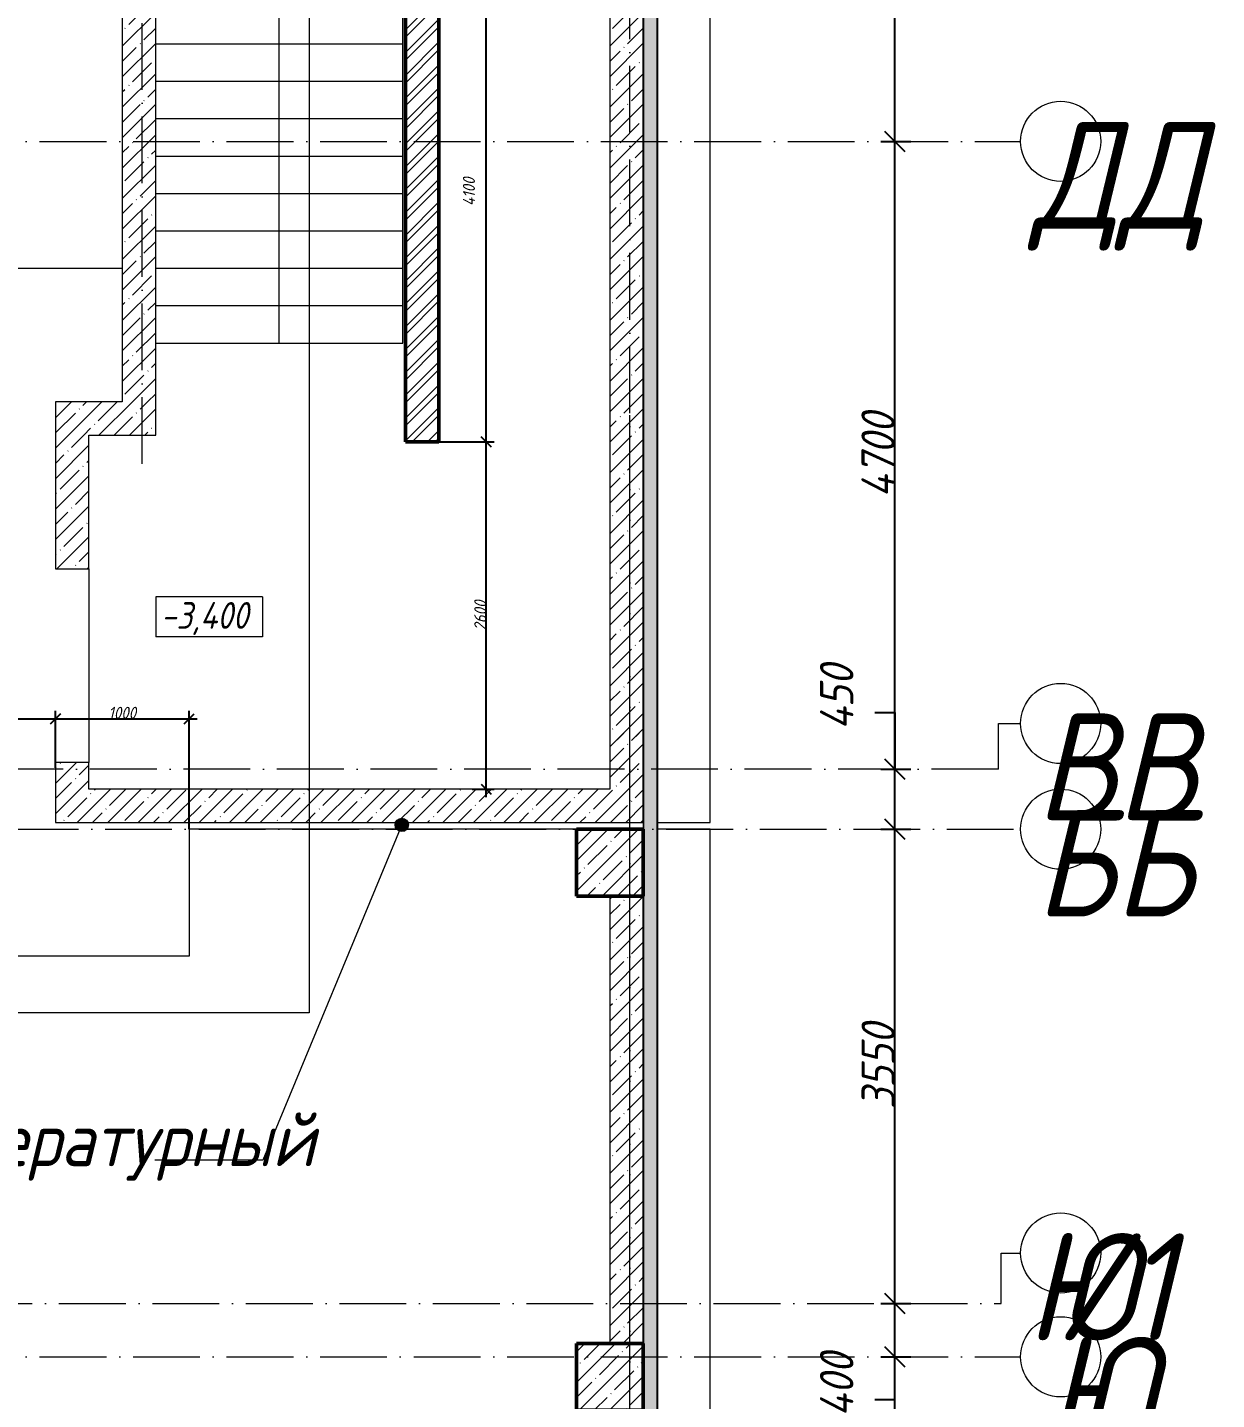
# Model space of a CAD drawing. Header units: millimetres. Extents: x -606178 to 312196, y -19338 to 632709.
# Drawn here: x -503427 to -494525, y 494305 to 504578 of the extents above; entities that cross this region are included whole.
import ezdxf

# ---------------------------------------------------------------- set-up
doc = ezdxf.new("R2010")
doc.units = ezdxf.units.MM
doc.linetypes.add('50_200_ШТРИХ_1Т_ш5_п1_п1_', pattern=[700, 500, -100, 0, -100])
for name, color, linetype, lineweight in [('A-____-____-DIMS', 7, 'Continuous', 9), ('A-FLOR-____-OTLN', 7, 'Continuous', 9), ('A-WALL-____-MCUT', 7, 'Continuous', 13), ('A-WALL-____-MCUT-1', 7, 'Continuous', 9), ('A-WALL-____-MCUT-2', 7, 'Continuous', 50), ('A-WALL-____-MCUT-3', 7, 'Continuous', 9), ('A-WALL-____-PATT-1', 7, 'Continuous', 9), ('A-WALL-FNSH-MCUT-1', 7, 'Continuous', 9), ('G-____-____-DIMS', 7, 'Continuous', 9), ('G-____-____-TEXT', 7, 'Continuous', 9), ('S-COLS-____-MCUT', 7, 'Continuous', 50), ('S-COLS-____-OTLN', 7, 'Continuous', 9), ('S-GRID-____-IDEN', 7, 'Continuous', 9), ('S-GRID-____-OTLN', 7, 'Continuous', 9), ('S-GRID-____-OTLN-1', 7, '50_200_ШТРИХ_1Т_ш5_п1_п1_', 9), ('S-STRS-____-OTLN-1', 7, 'Continuous', 9)]:
    doc.layers.add(name, color=color, linetype=linetype, lineweight=lineweight)
doc.layers.add('A-WALL-____-PATT-2', color=7, linetype='Continuous', lineweight=9, true_color=0x787878)
doc.layers.add('G-____-____-SYMB-1', color=9, linetype='Continuous', lineweight=9, true_color=0x808080)
doc.styles.add('ISOCPEUR_I', font='isocpeui.ttf', dxfattribs={"width": 0.9, "height": 2.5})
doc.styles.add('ISOCPEUR_I_2', font='isocpeui.ttf', dxfattribs={"width": 0.85, "height": 2.3})
doc.styles.add('ISOCPEUR_I_7', font='isocpeui.ttf', dxfattribs={"width": 0.9, "height": 90})
doc.styles.add('ISOCPEUR_I_9', font='isocpeui.ttf', dxfattribs={"width": 0.9, "height": 250})
doc.dimstyles.new('ISO-1_8_0_9К_СРЕДНИЙ_Кладочные', dxfattribs={"dimscale": 304.8, "dimtxt": 89.638306, "dimasz": 0.246063, "dimexe": 0.19685, "dimexo": 0, "dimgap": 0, "dimtad": 1, "dimdec": 3, "dimrnd": 0.001, "dimdsep": 46, "dimtxsty": 'ISOCPEUR_I_7', "dimblk1": 'OBLIQUE', "dimblk2": 'OBLIQUE', "dimsah": 1, "dimcen": 0.09, "dimdle": 0.19685, "dimazin": 0, "dimtfac": 1, "dimtdec": 4, "dimtix": 1, "dimtmove": 2, "dimatfit": 3, "dimfxl": 1, "dimtvp": 1, "dimtolj": 1, "dimtzin": 0, "dimarcsym": 2})
doc.dimstyles.new('ISO-1_8_0_9К_СРЕДНИЙ_Кладочные_2', dxfattribs={"dimscale": 304.8, "dimtxt": 89.638306, "dimasz": 0.246063, "dimexe": 0.19685, "dimexo": 0, "dimgap": 0, "dimtad": 1, "dimdec": 3, "dimrnd": 0.001, "dimdsep": 46, "dimtxsty": 'ISOCPEUR_I_7', "dimblk1": 'OBLIQUE', "dimblk2": 'OBLIQUE', "dimsah": 1, "dimcen": 0.09, "dimdle": 0.19685, "dimazin": 0, "dimtfac": 1, "dimtdec": 4, "dimtix": 1, "dimtmove": 1, "dimatfit": 3, "dimfxl": 1, "dimtvp": 1, "dimtolj": 1, "dimtzin": 0, "dimarcsym": 2})
doc.dimstyles.new('ISO-2_5_0_9К_БОЛЬШОЙ_ОСИ', dxfattribs={"dimscale": 304.8, "dimtxt": 248.995294, "dimasz": 0.492126, "dimexe": 0.393701, "dimexo": 0, "dimgap": 0, "dimtad": 1, "dimdec": 0, "dimzin": 0, "dimdsep": 46, "dimtxsty": 'ISOCPEUR_I_9', "dimblk1": 'OBLIQUE', "dimblk2": 'OBLIQUE', "dimsah": 1, "dimcen": 0.09, "dimdle": 0.393701, "dimazin": 0, "dimtfac": 1, "dimtdec": 4, "dimtix": 1, "dimtmove": 0, "dimatfit": 3, "dimfxl": 1, "dimtvp": 1, "dimtolj": 1, "dimtzin": 0, "dimarcsym": 2})
doc.dimstyles.new('ISO-2_5_0_9К_БОЛЬШОЙ_ОСИ_1', dxfattribs={"dimscale": 304.8, "dimtxt": 248.995294, "dimasz": 0.492126, "dimexe": 0.393701, "dimexo": 0, "dimgap": 0, "dimtad": 1, "dimdec": 0, "dimzin": 0, "dimdsep": 46, "dimtxsty": 'ISOCPEUR_I_9', "dimblk1": 'OBLIQUE', "dimblk2": 'OBLIQUE', "dimsah": 1, "dimcen": 0.09, "dimdle": 0.393701, "dimazin": 0, "dimtfac": 1, "dimtdec": 4, "dimtix": 1, "dimtmove": 1, "dimatfit": 3, "dimfxl": 1, "dimtvp": 1, "dimtolj": 1, "dimtzin": 0, "dimarcsym": 2})
pattern_1 = [(45, (-600067.05, 451794.26), (-114.04925, 114.04925), []), (45, (-599953, 451794.26), (-114.04925, 114.04925), [201.612, -40.322, 3.353, -36.97])]
pattern_2 = [(45, (-600067.05, 451794.26), (-114.04925, 114.04925), []), (45, (-599953, 451794.26), (-114.04925, 114.04925), [201.612, -40.322, 3.353, -36.97])]
pattern_3 = [(45, (-101000, -46531.04), (-114.04925, 114.04925), []), (45, (-100885.95, -46531.04), (-114.04925, 114.04925), [201.613, -40.323, 3.353, -36.97])]
pattern_4 = [(45, (-101000, -42681.04), (-114.04925, 114.04925), []), (45, (-100885.95, -42681.04), (-114.04925, 114.04925), [201.613, -40.323, 3.353, -36.97])]

# ---------------------------------------------------------------- blocks, each defined once
blk = doc.blocks.new('BSC_Колонна _Прямоугольная - 500х500-V125-АР1_Кладочный план подвала в осях 1-64_Ю-ЯЯ')
at = {"layer": 'S-COLS-____-OTLN'}
h = blk.add_hatch(dxfattribs=at)
h.set_pattern_fill('FP_141', color=256, style=0, pattern_type=2)
h.set_pattern_definition(pattern_3)
h.paths.add_polyline_path([(-250, -250), (250, -250), (250, 250), (-250, 250)], flags=0)
at = {"layer": 'S-COLS-____-MCUT'}
for p, q in [((250, 250), (-250, 250)), ((-250, 250), (-250, -250)), ((250, -250), (250, 250)), ((-250, -250), (250, -250))]:
    blk.add_line(p, q, dxfattribs=at)
blk = doc.blocks.new('BSC_Колонна _Прямоугольная - 500х500-V127-АР1_Кладочный план подвала в осях 1-64_Ю-ЯЯ')
at = {"layer": 'S-COLS-____-OTLN'}
h = blk.add_hatch(dxfattribs=at)
h.set_pattern_fill('FP_143', color=256, style=0, pattern_type=2)
h.set_pattern_definition(pattern_4)
h.paths.add_polyline_path([(-250, -250), (250, -250), (250, 250), (-250, 250)], flags=0)
at = {"layer": 'S-COLS-____-MCUT'}
for p, q in [((250, 250), (-250, 250)), ((-250, 250), (-250, -250)), ((250, -250), (250, 250)), ((-250, -250), (250, -250))]:
    blk.add_line(p, q, dxfattribs=at)
blk = doc.blocks.new('Ось сетки - Круг_Ø6_00__ISO-2_5_0_9K_-25732049-АР1_Кладочный план подвала в осях 1-64_Ю-ЯЯ')
at = {"layer": 'S-GRID-____-IDEN'}
blk.add_circle((0, 0), 3, dxfattribs=at)
blk = doc.blocks.new('_Oblique')
at = {"color": 0, "linetype": 'ByBlock', "lineweight": -2}
blk.add_line((-0.5, -0.5), (0.5, 0.5), dxfattribs=at)
blk = doc.blocks.new('*D3781')
at = {"layer": 'A-____-____-DIMS', "color": 0, "lineweight": -2, "transparency": 16777216}
for p, q in [((-496933, 494505), (-496933, 495145)), ((-497039, 495025), (-496813, 495025)), ((-497039, 494625), (-496813, 494625)), ((-496933, 494306), (-496933, 494625)), ((-497083, 494306), (-496933, 494306))]:
    blk.add_line(p, q, dxfattribs=at)
at = {"layer": 'Defpoints', "color": 0, "transparency": 16777216}
for p in [(-497039, 495025), (-496933, 495025), (-497039, 494625)]:
    blk.add_point(p, dxfattribs=at)
at = {"layer": 'A-____-____-DIMS', "color": 0, "lineweight": -2, "transparency": 16777216, "xscale": 150, "yscale": 150, "zscale": 150}
for p, rotation in [((-496933, 495025), 90), ((-496933, 494625), 270)]:
    blk.add_blockref('_Oblique', p, dxfattribs=dict(at, rotation=rotation))
at = {"layer": 'A-____-____-DIMS', "color": 0, "transparency": 16777216, "insert": (-497494, 494176), "char_height": 250, "width": 591.84, "attachment_point": 1, "rotation": 90, "line_spacing_factor": 1.149209, "style": 'ISOCPEUR_I_9'}
blk.add_mtext('\\A1;400', dxfattribs=at)
blk = doc.blocks.new('*D3782')
at = {"layer": 'A-____-____-DIMS', "color": 0, "lineweight": -2, "transparency": 16777216}
for p, q in [((-496933, 494905), (-496933, 498695)), ((-497039, 498575), (-496813, 498575)), ((-497039, 495025), (-496813, 495025))]:
    blk.add_line(p, q, dxfattribs=at)
at = {"layer": 'Defpoints', "color": 0, "transparency": 16777216}
for p in [(-497039, 498575), (-496933, 498575), (-497039, 495025)]:
    blk.add_point(p, dxfattribs=at)
at = {"layer": 'A-____-____-DIMS', "color": 0, "lineweight": -2, "transparency": 16777216, "xscale": 150, "yscale": 150, "zscale": 150}
for p, rotation in [((-496933, 498575), 90), ((-496933, 495025), 270)]:
    blk.add_blockref('_Oblique', p, dxfattribs=dict(at, rotation=rotation))
at = {"layer": 'A-____-____-DIMS', "color": 0, "transparency": 16777216, "insert": (-497058, 496800), "char_height": 250, "width": 758.48, "attachment_point": 5, "rotation": 90, "style": 'ISOCPEUR_I_9'}
blk.add_mtext('\\A1;3550', dxfattribs=at)
blk = doc.blocks.new('*D3840')
at = {"layer": 'A-____-____-DIMS', "color": 0, "lineweight": -2, "transparency": 16777216}
for p, q in [((-497083, 499448), (-496933, 499448)), ((-496933, 499448), (-496933, 499025)), ((-496933, 498455), (-496933, 499145)), ((-497039, 499025), (-496813, 499025)), ((-497039, 498575), (-496813, 498575))]:
    blk.add_line(p, q, dxfattribs=at)
at = {"layer": 'Defpoints', "color": 0, "transparency": 16777216}
for p in [(-497039, 499025), (-496933, 499025), (-497039, 498575)]:
    blk.add_point(p, dxfattribs=at)
at = {"layer": 'A-____-____-DIMS', "color": 0, "lineweight": -2, "transparency": 16777216, "xscale": 150, "yscale": 150, "zscale": 150}
for p, rotation in [((-496933, 499025), 90), ((-496933, 498575), 270)]:
    blk.add_blockref('_Oblique', p, dxfattribs=dict(at, rotation=rotation))
at = {"layer": 'A-____-____-DIMS', "color": 0, "transparency": 16777216, "insert": (-497494, 499319), "char_height": 250, "width": 591.84, "attachment_point": 1, "rotation": 90, "line_spacing_factor": 1.149209, "style": 'ISOCPEUR_I_9'}
blk.add_mtext('\\A1;450', dxfattribs=at)
blk = doc.blocks.new('*D3841')
at = {"layer": 'A-____-____-DIMS', "color": 0, "lineweight": -2, "transparency": 16777216}
for p, q in [((-496933, 498905), (-496933, 503845)), ((-497039, 503725), (-496813, 503725)), ((-497039, 499025), (-496813, 499025))]:
    blk.add_line(p, q, dxfattribs=at)
at = {"layer": 'Defpoints', "color": 0, "transparency": 16777216}
for p in [(-497039, 503725), (-496933, 503725), (-497039, 499025)]:
    blk.add_point(p, dxfattribs=at)
at = {"layer": 'A-____-____-DIMS', "color": 0, "lineweight": -2, "transparency": 16777216, "xscale": 150, "yscale": 150, "zscale": 150}
for p, rotation in [((-496933, 503725), 90), ((-496933, 499025), 270)]:
    blk.add_blockref('_Oblique', p, dxfattribs=dict(at, rotation=rotation))
at = {"layer": 'A-____-____-DIMS', "color": 0, "transparency": 16777216, "insert": (-497059, 501375), "char_height": 250, "width": 781.46, "attachment_point": 5, "rotation": 90, "style": 'ISOCPEUR_I_9'}
blk.add_mtext('\\A1;4700', dxfattribs=at)
blk = doc.blocks.new('*D3842')
at = {"layer": 'A-____-____-DIMS', "color": 0, "lineweight": -2, "transparency": 16777216}
for p, q in [((-496933, 503605), (-496933, 507195)), ((-497039, 507075), (-496813, 507075)), ((-497039, 503725), (-496813, 503725))]:
    blk.add_line(p, q, dxfattribs=at)
at = {"layer": 'Defpoints', "color": 0, "transparency": 16777216}
for p in [(-497039, 507075), (-496933, 507075), (-497039, 503725)]:
    blk.add_point(p, dxfattribs=at)
at = {"layer": 'A-____-____-DIMS', "color": 0, "lineweight": -2, "transparency": 16777216, "xscale": 150, "yscale": 150, "zscale": 150}
for p, rotation in [((-496933, 507075), 90), ((-496933, 503725), 270)]:
    blk.add_blockref('_Oblique', p, dxfattribs=dict(at, rotation=rotation))
at = {"layer": 'A-____-____-DIMS', "color": 0, "transparency": 16777216, "insert": (-497058, 505400), "char_height": 250, "width": 758.48, "attachment_point": 5, "rotation": 90, "style": 'ISOCPEUR_I_9'}
blk.add_mtext('\\A1;3350', dxfattribs=at)
blk = doc.blocks.new('Высотные отметки - 9_5х3_5_h_-17668430-АР1_Кладочный план подвала в осях 1-64_Ю-ЯЯ')
at = {"layer": 'G-____-____-DIMS'}
for p, q in [((-4, 3), (-4, 0)), ((4, 3), (-4, 3)), ((4, 3), (4, 0)), ((4, 0), (-4, 0))]:
    blk.add_line(p, q, dxfattribs=at)
blk = doc.blocks.new('*D3788')
at = {"layer": 'A-____-____-DIMS', "color": 0, "lineweight": -2, "transparency": 16777216}
for p, q in [((-506377, 499402), (-503157, 499402)), ((-506317, 498075), (-506317, 499462)), ((-503217, 499034), (-503217, 499462))]:
    blk.add_line(p, q, dxfattribs=at)
at = {"layer": 'Defpoints', "color": 0, "transparency": 16777216}
for p in [(-503217, 499402), (-503217, 499034), (-506317, 498075)]:
    blk.add_point(p, dxfattribs=at)
at = {"layer": 'A-____-____-DIMS', "color": 0, "lineweight": -2, "transparency": 16777216, "xscale": 75, "yscale": 75, "zscale": 75, "rotation": 180}
blk.add_blockref('_Oblique', (-506317, 499402), dxfattribs=at)
at = {"layer": 'A-____-____-DIMS', "color": 0, "lineweight": -2, "transparency": 16777216, "xscale": 75, "yscale": 75, "zscale": 75}
blk.add_blockref('_Oblique', (-503217, 499402), dxfattribs=at)
at = {"layer": 'A-____-____-DIMS', "color": 0, "transparency": 16777216, "insert": (-504767, 499447), "char_height": 90, "width": 504.73, "attachment_point": 5, "style": 'ISOCPEUR_I_7'}
blk.add_mtext('\\A1;3100', dxfattribs=at)
blk = doc.blocks.new('*D3789')
at = {"layer": 'A-____-____-DIMS', "color": 0, "lineweight": -2, "transparency": 16777216}
for p, q in [((-503277, 499402), (-502157, 499402)), ((-503217, 499034), (-503217, 499462)), ((-502217, 498575), (-502217, 499462))]:
    blk.add_line(p, q, dxfattribs=at)
at = {"layer": 'Defpoints', "color": 0, "transparency": 16777216}
for p in [(-502217, 499402), (-503217, 499034), (-502217, 498575)]:
    blk.add_point(p, dxfattribs=at)
at = {"layer": 'A-____-____-DIMS', "color": 0, "lineweight": -2, "transparency": 16777216, "xscale": 75, "yscale": 75, "zscale": 75, "rotation": 180}
blk.add_blockref('_Oblique', (-503217, 499402), dxfattribs=at)
at = {"layer": 'A-____-____-DIMS', "color": 0, "lineweight": -2, "transparency": 16777216, "xscale": 75, "yscale": 75, "zscale": 75}
blk.add_blockref('_Oblique', (-502217, 499402), dxfattribs=at)
at = {"layer": 'A-____-____-DIMS', "color": 0, "transparency": 16777216, "insert": (-502717, 499447), "char_height": 90, "width": 504.73, "attachment_point": 5, "style": 'ISOCPEUR_I_7'}
blk.add_mtext('\\A1;1000', dxfattribs=at)
blk = doc.blocks.new('*D3914')
at = {"layer": 'A-____-____-DIMS', "color": 0, "lineweight": -2, "transparency": 16777216}
for p, q in [((-499992, 498815), (-499992, 501535)), ((-500347, 501475), (-499932, 501475)), ((-500098, 498875), (-499932, 498875))]:
    blk.add_line(p, q, dxfattribs=at)
at = {"layer": 'Defpoints', "color": 0, "transparency": 16777216}
for p in [(-500347, 501475), (-499992, 501475), (-500098, 498875)]:
    blk.add_point(p, dxfattribs=at)
at = {"layer": 'A-____-____-DIMS', "color": 0, "lineweight": -2, "transparency": 16777216, "xscale": 75, "yscale": 75, "zscale": 75}
for p, rotation in [((-499992, 501475), 90), ((-499992, 498875), 270)]:
    blk.add_blockref('_Oblique', p, dxfattribs=dict(at, rotation=rotation))
at = {"layer": 'A-____-____-DIMS', "color": 0, "transparency": 16777216, "insert": (-500037, 500175), "char_height": 90, "width": 546.1, "attachment_point": 5, "rotation": 90, "style": 'ISOCPEUR_I_7'}
blk.add_mtext('\\A1;2600', dxfattribs=at)
blk = doc.blocks.new('*D3915')
at = {"layer": 'A-____-____-DIMS', "color": 0, "lineweight": -2, "transparency": 16777216}
for p, q in [((-499992, 501415), (-499992, 505635)), ((-500347, 505575), (-499932, 505575)), ((-500347, 501475), (-499932, 501475))]:
    blk.add_line(p, q, dxfattribs=at)
at = {"layer": 'Defpoints', "color": 0, "transparency": 16777216}
for p in [(-500347, 505575), (-499992, 505575), (-500347, 501475)]:
    blk.add_point(p, dxfattribs=at)
at = {"layer": 'A-____-____-DIMS', "color": 0, "lineweight": -2, "transparency": 16777216, "xscale": 75, "yscale": 75, "zscale": 75}
for p, rotation in [((-499992, 505575), 90), ((-499992, 501475), 270)]:
    blk.add_blockref('_Oblique', p, dxfattribs=dict(at, rotation=rotation))
at = {"layer": 'A-____-____-DIMS', "color": 0, "transparency": 16777216, "insert": (-500167, 503242), "char_height": 90, "width": 521.28, "attachment_point": 1, "rotation": 90, "line_spacing_factor": 1.149209, "style": 'ISOCPEUR_I_7'}
blk.add_mtext('\\A1;4100', dxfattribs=at)
blk = doc.blocks.new('BSC_Колонна _Прямоугольная - 500х500-V128-АР1_Кладочный план подвала в осях 1-64_А-ГГ')
at = {"layer": 'S-COLS-____-OTLN'}
h = blk.add_hatch(dxfattribs=at)
h.set_pattern_fill('FP_144', color=256, style=0, pattern_type=2)
h.set_pattern_definition(pattern_3)
h.paths.add_polyline_path([(-250, -250), (250, -250), (250, 250), (-250, 250)], flags=0)
at = {"layer": 'S-COLS-____-MCUT'}
for p, q in [((250, 250), (-250, 250)), ((-250, 250), (-250, -250)), ((250, -250), (250, 250)), ((-250, -250), (250, -250))]:
    blk.add_line(p, q, dxfattribs=at)
blk = doc.blocks.new('BSC_Колонна _Прямоугольная - 500х500-V130-АР1_Кладочный план подвала в осях 1-64_А-ГГ')
at = {"layer": 'S-COLS-____-OTLN'}
h = blk.add_hatch(dxfattribs=at)
h.set_pattern_fill('FP_146', color=256, style=0, pattern_type=2)
h.set_pattern_definition(pattern_4)
h.paths.add_polyline_path([(-250, -250), (250, -250), (250, 250), (-250, 250)], flags=0)
at = {"layer": 'S-COLS-____-MCUT'}
for p, q in [((250, 250), (-250, 250)), ((-250, 250), (-250, -250)), ((250, -250), (250, 250)), ((-250, -250), (250, -250))]:
    blk.add_line(p, q, dxfattribs=at)
blk = doc.blocks.new('Ось сетки - Круг_Ø6_00__ISO-2_5_0_9K_-25732049-АР1_Кладочный план подвала в осях 1-64_А-ГГ')
at = {"layer": 'S-GRID-____-IDEN'}
blk.add_circle((0, 0), 3, dxfattribs=at)
blk = doc.blocks.new('*D4026')
at = {"layer": 'A-____-____-DIMS', "color": 0, "lineweight": -2, "transparency": 16777216}
for p, q in [((-496933, 489005), (-496933, 494745)), ((-497039, 494625), (-496813, 494625)), ((-497039, 489125), (-496813, 489125))]:
    blk.add_line(p, q, dxfattribs=at)
at = {"layer": 'Defpoints', "color": 0, "transparency": 16777216}
for p in [(-497039, 494625), (-496933, 494625), (-497039, 489125)]:
    blk.add_point(p, dxfattribs=at)
at = {"layer": 'A-____-____-DIMS', "color": 0, "lineweight": -2, "transparency": 16777216, "xscale": 150, "yscale": 150, "zscale": 150}
for p, rotation in [((-496933, 494625), 90), ((-496933, 489125), 270)]:
    blk.add_blockref('_Oblique', p, dxfattribs=dict(at, rotation=rotation))
at = {"layer": 'A-____-____-DIMS', "color": 0, "transparency": 16777216, "insert": (-497058, 491875), "char_height": 250, "width": 758.48, "attachment_point": 5, "rotation": 90, "style": 'ISOCPEUR_I_9'}
blk.add_mtext('\\A1;5500', dxfattribs=at)
blk = doc.blocks.new('*D4027')
at = {"layer": 'A-____-____-DIMS', "color": 0, "lineweight": -2, "transparency": 16777216}
for p, q in [((-496933, 494505), (-496933, 495145)), ((-497039, 495025), (-496813, 495025)), ((-497039, 494625), (-496813, 494625)), ((-496933, 494306), (-496933, 494625)), ((-497083, 494306), (-496933, 494306))]:
    blk.add_line(p, q, dxfattribs=at)
at = {"layer": 'Defpoints', "color": 0, "transparency": 16777216}
for p in [(-497039, 495025), (-496933, 495025), (-497039, 494625)]:
    blk.add_point(p, dxfattribs=at)
at = {"layer": 'A-____-____-DIMS', "color": 0, "lineweight": -2, "transparency": 16777216, "xscale": 150, "yscale": 150, "zscale": 150}
for p, rotation in [((-496933, 495025), 90), ((-496933, 494625), 270)]:
    blk.add_blockref('_Oblique', p, dxfattribs=dict(at, rotation=rotation))
at = {"layer": 'A-____-____-DIMS', "color": 0, "transparency": 16777216, "insert": (-497494, 494176), "char_height": 250, "width": 591.84, "attachment_point": 1, "rotation": 90, "line_spacing_factor": 1.149209, "style": 'ISOCPEUR_I_9'}
blk.add_mtext('\\A1;400', dxfattribs=at)

msp = doc.modelspace()

# ---------------------------------------------------------------- hatches: boundary and pattern name
at = {"layer": 'A-WALL-____-PATT-1'}
h = msp.add_hatch(dxfattribs=at)
h.set_pattern_fill('FP_54', color=256, style=0, pattern_type=2)
h.set_pattern_definition([(0, (-600067.05, 451794.26), (120.967, 69.841), [80.645, -161.29]), (120, (-600067.05, 451794.26), (-120.96808, 69.84086), [80.645, -161.29]), (60, (-600067.05, 451794.26), (-8e-05, 139.68186), [0, -161.29, 80.645, 0])])
h.paths.add_polyline_path([(-498764.5892, 493275.3011), (-498715.047, 493275.3011), (-498715.047, 537577.3011), (-498815.047, 537577.3011), (-498815.047, 493275.3011)], flags=0)
h = msp.add_hatch(dxfattribs=at)
h.set_pattern_fill('FP_1', color=256, style=0, pattern_type=2)
h.set_pattern_definition(pattern_1)
h.paths.add_polyline_path([(-502717.047, 501775.3011), (-502467.047, 501775.3011), (-502467.047, 506975.3011), (-502717.047, 506975.3011), (-502717.047, 502560.5399)], flags=0)
h = msp.add_hatch(dxfattribs=at)
h.set_pattern_fill('FP_1', color=256, style=0, pattern_type=2)
h.set_pattern_definition(pattern_1)
h.paths.add_polyline_path([(-499067.047, 498875.3011), (-498817.047, 498875.3011), (-498817.047, 506975.3011), (-499067.047, 506975.3011), (-499067.047, 499331.565)], flags=0)
h = msp.add_hatch(dxfattribs=at)
h.set_pattern_fill('FP_1', color=256, style=0, pattern_type=2)
h.set_pattern_definition(pattern_1)
h.paths.add_polyline_path([(-502967.047, 501525.3011), (-502467.047, 501525.3011), (-502467.047, 501775.3011), (-503217.047, 501775.3011), (-503217.047, 501525.3011)], flags=0)
h = msp.add_hatch(dxfattribs=at)
h.set_pattern_fill('FP_1', color=256, style=0, pattern_type=2)
h.set_pattern_definition(pattern_1)
h.paths.add_polyline_path([(-503217.047, 498875.3011), (-502967.047, 498875.3011), (-502967.047, 499075.3011), (-503217.047, 499075.3011)], flags=0)
h.paths.add_polyline_path([(-503217.047, 500525.3011), (-502967.047, 500525.3011), (-502967.047, 501525.3011), (-503217.047, 501525.3011)], flags=0)
h = msp.add_hatch(dxfattribs=at)
h.set_pattern_fill('FP_1', color=256, style=0, pattern_type=2)
h.set_pattern_definition(pattern_2)
h.paths.add_polyline_path([(-498817.047, 498875.3011), (-498817.047, 499295.4397), (-499067.047, 499295.4397), (-499067.047, 498875.3011)], flags=0)
h = msp.add_hatch(dxfattribs=at)
h.set_pattern_fill('FP_91', color=256, style=0, pattern_type=2)
h.set_pattern_definition([(0, (-600067.05, 451794.26), (120.968, 69.841), [80.645, -161.29]), (120, (-600067.05, 451794.26), (-120.96808, 69.84086), [80.645, -161.29]), (60, (-600067.05, 451794.26), (-8e-05, 139.68186), [0, -161.29, 80.645, 0])])
h.paths.add_polyline_path([(-498715.047, 449873.3011), (-498715.047, 499295.4397), (-498815.047, 499295.4397), (-498815.047, 449873.3011)], flags=0)
h = msp.add_hatch(dxfattribs=at)
h.set_pattern_fill('FP_1', color=256, style=0, pattern_type=2)
h.set_pattern_definition(pattern_2)
h.paths.add_polyline_path([(-502967.047, 498875.3011), (-502967.047, 499075.3011), (-503217.047, 499075.3011), (-503217.047, 498875.3011)], flags=0)
h = msp.add_hatch(dxfattribs=at)
h.set_pattern_fill('FP_1', color=256, style=0, pattern_type=2)
h.set_pattern_definition(pattern_1)
h.paths.add_polyline_path([(-498817.047, 498625.3011), (-498817.047, 498875.3011), (-503217.047, 498875.3011), (-503217.047, 498625.3011), (-501102.9905, 498625.3011)], flags=0)
h = msp.add_hatch(dxfattribs=at)
h.set_pattern_fill('FP_1', color=256, style=0, pattern_type=2)
h.set_pattern_definition(pattern_2)
h.paths.add_polyline_path([(-498817.047, 498625.3011), (-498817.047, 498875.3011), (-503217.047, 498875.3011), (-503217.047, 498625.3011), (-501102.2341, 498625.3011)], flags=0)
h = msp.add_hatch(dxfattribs=at)
h.set_pattern_fill('FP_1', color=256, style=0, pattern_type=2)
h.set_pattern_definition(pattern_1)
h.paths.add_polyline_path([(-499067.047, 494725.3011), (-498817.047, 494725.3011), (-498817.047, 498075.3011), (-499067.047, 498075.3011)], flags=0)
h = msp.add_hatch(dxfattribs=at)
h.set_pattern_fill('FP_1', color=256, style=0, pattern_type=2)
h.set_pattern_definition(pattern_2)
h.paths.add_polyline_path([(-498817.047, 494725.3011), (-498817.047, 498075.3011), (-499067.047, 498075.3011), (-499067.047, 494725.3011)], flags=0)
at = {"layer": 'A-WALL-____-PATT-2'}
h = msp.add_hatch(dxfattribs=at)
h.set_pattern_fill('FP_53', color=256, style=0, pattern_type=2)
h.set_pattern_definition([(45, (-600067.05, 451794.26), (-85.53659, 85.53659), []), (45, (-600010.02, 451794.26), (-85.53659, 85.53659), [])])
h.paths.add_polyline_path([(-500597.047, 501475.3011), (-500347.047, 501475.3011), (-500347.047, 505575.3011), (-500597.047, 505575.3011)], flags=0)
at = {"layer": 'G-____-____-TEXT'}
h = msp.add_hatch(color=256, dxfattribs=at)
edge = h.paths.add_edge_path(flags=0)
edge.add_arc((-500624.9872, 498607.5978), 50, 0, 360)
h = msp.add_hatch(color=256, dxfattribs=at)
edge = h.paths.add_edge_path(flags=0)
edge.add_arc((-500624.9872, 498607.5978), 50, 0, 360)

# ---------------------------------------------------------------- linework, layer by layer
at = {"layer": 'A-FLOR-____-OTLN'}
for p, q in [((-498317.047, 498625.3011), (-498317.047, 535131.9328)), ((-506817.047, 502775.3011), (-502717.047, 502775.3011)), ((-502967.047, 500525.3011), (-502967.047, 499075.3011)), ((-502967.047, 500525.3011), (-502967.047, 499075.3011)), ((-502967.047, 499295.4397), (-502967.047, 499075.3011)), ((-502967.047, 499295.4397), (-502967.047, 499075.3011)), ((-498317.047, 498625.3011), (-498317.047, 499295.4397)), ((-502217.047, 498625.3011), (-502217.047, 497625.3011)), ((-502217.047, 498625.3011), (-502217.047, 497625.3011)), ((-499317.047, 498575.3011), (-502217.047, 498575.3011)), ((-499317.047, 498575.3011), (-502217.047, 498575.3011)), ((-498707.047, 498625.3011), (-498317.047, 498625.3011)), ((-498707.047, 498625.3011), (-498317.047, 498625.3011)), ((-498317.047, 498575.3011), (-498707.047, 498575.3011)), ((-498317.047, 498575.3011), (-498707.047, 498575.3011)), ((-498317.047, 493275.3011), (-498317.047, 498575.3011)), ((-498317.047, 449375.3011), (-498317.047, 498575.3011)), ((-502217.047, 497625.3011), (-506317.047, 497625.3011)), ((-502217.047, 497625.3011), (-506317.047, 497625.3011))]:
    msp.add_line(p, q, dxfattribs=at)
at = {"layer": 'A-WALL-____-MCUT'}
for p, q in [((-498715.047, 537577.3011), (-498715.047, 493275.3011)), ((-498707.047, 493275.3011), (-498707.047, 537585.3011)), ((-498715.047, 499295.4397), (-498715.047, 449773.3011)), ((-498707.047, 449765.3011), (-498707.047, 499295.4397))]:
    msp.add_line(p, q, dxfattribs=at)
at = {"layer": 'A-WALL-____-MCUT-1'}
for p, q in [((-502717.047, 507225.3011), (-502717.047, 501775.3011)), ((-502467.047, 501525.3011), (-502467.047, 506975.3011)), ((-499067.047, 506975.3011), (-499067.047, 498875.3011)), ((-498817.047, 498875.3011), (-498817.047, 506975.3011)), ((-503217.047, 501775.3011), (-503217.047, 500525.3011)), ((-502717.047, 501775.3011), (-503217.047, 501775.3011)), ((-502967.047, 500525.3011), (-502967.047, 501525.3011)), ((-502967.047, 501525.3011), (-502467.047, 501525.3011)), ((-503217.047, 500525.3011), (-502967.047, 500525.3011)), ((-499067.047, 499295.4397), (-499067.047, 498875.3011)), ((-498817.047, 498625.3011), (-498817.047, 499295.4397)), ((-503217.047, 499075.3011), (-503217.047, 498625.3011)), ((-502967.047, 499075.3011), (-503217.047, 499075.3011)), ((-503217.047, 499075.3011), (-503217.047, 498625.3011)), ((-502967.047, 499075.3011), (-503217.047, 499075.3011)), ((-502967.047, 498875.3011), (-502967.047, 499075.3011)), ((-502967.047, 498875.3011), (-502967.047, 499075.3011)), ((-499067.047, 498875.3011), (-502967.047, 498875.3011)), ((-499067.047, 498875.3011), (-502967.047, 498875.3011)), ((-498817.047, 498625.3011), (-498817.047, 498875.3011)), ((-503217.047, 498625.3011), (-498817.047, 498625.3011)), ((-503217.047, 498625.3011), (-498817.047, 498625.3011)), ((-499067.047, 498075.3011), (-499067.047, 494725.3011)), ((-499067.047, 498075.3011), (-499067.047, 494725.3011)), ((-498817.047, 494725.3011), (-498817.047, 498075.3011)), ((-498817.047, 494725.3011), (-498817.047, 498075.3011))]:
    msp.add_line(p, q, dxfattribs=at)
at = {"layer": 'A-WALL-____-MCUT-2'}
for p, q in [((-500597.047, 505575.3011), (-500597.047, 501475.3011)), ((-500347.047, 501475.3011), (-500347.047, 505575.3011)), ((-500597.047, 501475.3011), (-500347.047, 501475.3011))]:
    msp.add_line(p, q, dxfattribs=at)
at = {"layer": 'A-WALL-____-MCUT-3'}
for p, q in [((-498815.047, 537477.3011), (-498815.047, 493275.3011)), ((-498815.047, 499295.4397), (-498815.047, 449873.3011))]:
    msp.add_line(p, q, dxfattribs=at)
at = {"layer": 'A-WALL-FNSH-MCUT-1'}
for p, q in [((-498817.047, 498875.3011), (-498817.047, 498575.3011)), ((-498817.047, 498625.3011), (-498817.047, 498575.3011)), ((-498817.047, 498075.3011), (-498817.047, 494725.3011)), ((-498817.047, 498075.3011), (-498817.047, 494725.3011))]:
    msp.add_line(p, q, dxfattribs=at)
at = {"layer": 'G-____-____-SYMB-1'}
for p, q in [((-501318.8469, 538667.6328), (-501318.8469, 497200.5853)), ((-501318.8469, 501230.7325), (-501318.8469, 497200.5853)), ((-501318.8469, 497200.5853), (-518124.0492, 497200.5853)), ((-501318.8469, 497200.5853), (-518124.0492, 497200.5853))]:
    msp.add_line(p, q, dxfattribs=at)
at = {"layer": 'G-____-____-TEXT'}
for p, q in [((-500624.9872, 498607.5978), (-501663.8695, 496096.5108)), ((-500624.9872, 498607.5978), (-501663.8695, 496096.5108)), ((-501663.8695, 496096.5108), (-502472.6946, 496096.5108)), ((-501663.8695, 496096.5108), (-502472.6946, 496096.5108))]:
    msp.add_line(p, q, dxfattribs=at)
msp.add_circle((-500624.9872, 498607.5978), 50, dxfattribs=at)
msp.add_circle((-500624.9872, 498607.5978), 50, dxfattribs=at)
at = {"layer": 'S-GRID-____-OTLN'}
for p, q in [((-496158.1744, 499367.0377), (-495992.6403, 499367.0377)), ((-496158.1744, 499025.3011), (-496158.1744, 499367.0377)), ((-496158.1744, 499367.0377), (-495992.6403, 499367.0377)), ((-496158.1744, 499025.3011), (-496158.1744, 499367.0377)), ((-496137.7858, 495402.5397), (-495992.6403, 495402.5397)), ((-496137.7858, 495025.3011), (-496137.7858, 495402.5397)), ((-496137.7858, 495402.5397), (-495992.6403, 495402.5397)), ((-496137.7858, 495025.3011), (-496137.7858, 495402.5397))]:
    msp.add_line(p, q, dxfattribs=at)
at = {"layer": 'S-GRID-____-OTLN-1'}
for p, q in [((-502567.047, 501310.9415), (-502567.047, 542687.1106)), ((-498917.047, 491888.6689), (-498917.047, 542687.1106)), ((-532740.2765, 503725.3011), (-495992.6403, 503725.3011)), ((-498917.047, 447311.6528), (-498917.047, 501675.2188)), ((-496158.1744, 499025.3011), (-507045.7826, 499025.3011)), ((-496158.1744, 499025.3011), (-507045.7826, 499025.3011)), ((-507045.7826, 498575.3011), (-495992.6403, 498575.3011)), ((-507045.7826, 498575.3011), (-495992.6403, 498575.3011)), ((-525594.7325, 495025.3011), (-496137.7858, 495025.3011)), ((-525594.7325, 495025.3011), (-496137.7858, 495025.3011)), ((-532740.2765, 494625.3011), (-495992.6403, 494625.3011)), ((-532740.2765, 494625.3011), (-495992.6403, 494625.3011))]:
    msp.add_line(p, q, dxfattribs=at)
at = {"layer": 'S-STRS-____-OTLN-1'}
for p, q in [((-501542.047, 504455.3011), (-501542.047, 504715.3011)), ((-500617.047, 504455.3011), (-500617.047, 504735.3011)), ((-502467.047, 504455.3011), (-500617.047, 504455.3011)), ((-502467.047, 504455.3011), (-500617.047, 504455.3011)), ((-501542.047, 504175.3011), (-501542.047, 504455.3011)), ((-500617.047, 504175.3011), (-500617.047, 504455.3011)), ((-502467.047, 504175.3011), (-500617.047, 504175.3011)), ((-502467.047, 504175.3011), (-500617.047, 504175.3011)), ((-501542.047, 503895.3011), (-501542.047, 504175.3011)), ((-500617.047, 503895.3011), (-500617.047, 504175.3011)), ((-502467.047, 503895.3011), (-500617.047, 503895.3011)), ((-502467.047, 503895.3011), (-500617.047, 503895.3011)), ((-501542.047, 503615.3011), (-501542.047, 503895.3011)), ((-500617.047, 503615.3011), (-500617.047, 503895.3011)), ((-502467.047, 503615.3011), (-500617.047, 503615.3011)), ((-502467.047, 503615.3011), (-500617.047, 503615.3011)), ((-501542.047, 503335.3011), (-501542.047, 503615.3011)), ((-500617.047, 503335.3011), (-500617.047, 503615.3011)), ((-502467.047, 503335.3011), (-500617.047, 503335.3011)), ((-502467.047, 503335.3011), (-500617.047, 503335.3011)), ((-501542.047, 503055.3011), (-501542.047, 503335.3011)), ((-500617.047, 503055.3011), (-500617.047, 503335.3011)), ((-502467.047, 503055.3011), (-500617.047, 503055.3011)), ((-502467.047, 503055.3011), (-500617.047, 503055.3011)), ((-501542.047, 502775.3011), (-501542.047, 503055.3011)), ((-500617.047, 502775.3011), (-500617.047, 503055.3011)), ((-502467.047, 502775.3011), (-500617.047, 502775.3011)), ((-502467.047, 502775.3011), (-500617.047, 502775.3011)), ((-501542.047, 502495.3011), (-501542.047, 502775.3011)), ((-500617.047, 502495.3011), (-500617.047, 502775.3011)), ((-502467.047, 502495.3011), (-500617.047, 502495.3011)), ((-502467.047, 502495.3011), (-500617.047, 502495.3011)), ((-501542.047, 502215.3011), (-501542.047, 502495.3011)), ((-500617.047, 502215.3011), (-500617.047, 502495.3011)), ((-502467.047, 502215.3011), (-500617.047, 502215.3011)), ((-502467.047, 502215.3011), (-500617.047, 502215.3011))]:
    msp.add_line(p, q, dxfattribs=at)

# ---------------------------------------------------------------- block references
at = {"layer": 'G-____-____-DIMS', "xscale": 99.99999999999993, "yscale": 99.99999999999993, "zscale": 99.99999999999993}
msp.add_blockref('Высотные отметки - 9_5х3_5_h_-17668430-АР1_Кладочный план подвала в осях 1-64_Ю-ЯЯ', (-502066.5429, 500014.6748), dxfattribs=at)
at = {"layer": 'S-COLS-____-OTLN'}
for name, p in [('BSC_Колонна _Прямоугольная - 500х500-V125-АР1_Кладочный план подвала в осях 1-64_Ю-ЯЯ', (-499067.047, 498325.3011)), ('BSC_Колонна _Прямоугольная - 500х500-V128-АР1_Кладочный план подвала в осях 1-64_А-ГГ', (-499067.047, 498325.3011)), ('BSC_Колонна _Прямоугольная - 500х500-V127-АР1_Кладочный план подвала в осях 1-64_Ю-ЯЯ', (-499067.047, 494475.3011)), ('BSC_Колонна _Прямоугольная - 500х500-V130-АР1_Кладочный план подвала в осях 1-64_А-ГГ', (-499067.047, 494475.3011))]:
    msp.add_blockref(name, p, dxfattribs=at)
at = {"layer": 'S-GRID-____-IDEN', "xscale": 99.99999999999993, "yscale": 99.99999999999993, "zscale": 99.99999999999993}
for name, p, rotation in [('Ось сетки - Круг_Ø6_00__ISO-2_5_0_9K_-25732049-АР1_Кладочный план подвала в осях 1-64_Ю-ЯЯ', (-495692.6403, 503725.3011), 269.9999999999995), ('Ось сетки - Круг_Ø6_00__ISO-2_5_0_9K_-25732049-АР1_Кладочный план подвала в осях 1-64_Ю-ЯЯ', (-495692.6403, 499367.0377), 89.99999999999982), ('Ось сетки - Круг_Ø6_00__ISO-2_5_0_9K_-25732049-АР1_Кладочный план подвала в осях 1-64_А-ГГ', (-495692.6403, 499367.0377), 89.99999999999982), ('Ось сетки - Круг_Ø6_00__ISO-2_5_0_9K_-25732049-АР1_Кладочный план подвала в осях 1-64_Ю-ЯЯ', (-495692.6403, 498575.3011), 269.9999999999995), ('Ось сетки - Круг_Ø6_00__ISO-2_5_0_9K_-25732049-АР1_Кладочный план подвала в осях 1-64_А-ГГ', (-495692.6403, 498575.3011), 269.9999999999995), ('Ось сетки - Круг_Ø6_00__ISO-2_5_0_9K_-25732049-АР1_Кладочный план подвала в осях 1-64_Ю-ЯЯ', (-495692.6403, 495402.5397), 269.9999999999994), ('Ось сетки - Круг_Ø6_00__ISO-2_5_0_9K_-25732049-АР1_Кладочный план подвала в осях 1-64_А-ГГ', (-495692.6403, 495402.5397), 269.9999999999994), ('Ось сетки - Круг_Ø6_00__ISO-2_5_0_9K_-25732049-АР1_Кладочный план подвала в осях 1-64_Ю-ЯЯ', (-495692.6403, 494625.3011), 269.9999999999995), ('Ось сетки - Круг_Ø6_00__ISO-2_5_0_9K_-25732049-АР1_Кладочный план подвала в осях 1-64_А-ГГ', (-495692.6403, 494625.3011), 269.9999999999995)]:
    msp.add_blockref(name, p, dxfattribs=dict(at, rotation=rotation))

# ---------------------------------------------------------------- texts
at = {"layer": 'G-____-____-DIMS', "insert": (-502427.0761, 500275.9659), "char_height": 200, "width": 865.279833, "attachment_point": 1, "line_spacing_factor": 1.149209, "style": 'ISOCPEUR_I_2'}
msp.add_mtext('-3,400', dxfattribs=at)
at = {"layer": 'G-____-____-TEXT', "insert": (-504754.0431, 496452.3649), "char_height": 400, "width": 2763.416813, "attachment_point": 1, "style": 'ISOCPEUR_I'}
msp.add_mtext('Температурный', dxfattribs=at)
msp.add_mtext('Температурный', dxfattribs=at)
at = {"layer": 'S-GRID-____-IDEN', "char_height": 800, "attachment_point": 1, "style": 'ISOCPEUR_I'}
for s, insert, width in [('ДД', (-495906.7199, 503871.9336), 505.063125), ('ВВ', (-495877.7108, 499443.1135), 447.341625), ('ВВ', (-495877.7108, 499443.1135), 447.341625), ('ББ', (-495882.8699, 498721.9336), 447.341625), ('ББ', (-495882.8699, 498721.9336), 447.341625), ('\\fISOCPEUR|b0|i1|c204|p34|;\\W.9;Ю', (-495951.2699, 495549.1722), 266.961937), ('\\fISOCPEUR|b0|i1|c204|p34|;\\W.9;Ю', (-495951.2699, 495549.1722), 266.961937), ('/1', (-495731.0042, 495549.1722), 346.329), ('/1', (-495731.0042, 495549.1722), 346.329), ('\\fISOCPEUR|b0|i1|c204|p34|;\\W.9;Ю', (-495808.6199, 494771.9336), 266.961937), ('\\fISOCPEUR|b0|i1|c204|p34|;\\W.9;Ю', (-495808.6199, 494771.9336), 266.961937)]:
    msp.add_mtext(s, dxfattribs=dict(at, insert=insert, width=width))

# ---------------------------------------------------------------- dimensions: what is measured, and where the dimension line sits
at = {"layer": 'A-____-____-DIMS'}
for base, p1, p2, dimstyle, override, picture, middle in [((-496932.8055, 507075.3011), (-497038.8715, 503725.3011), (-497038.8715, 507075.3011), 'ISO-2_5_0_9К_БОЛЬШОЙ_ОСИ', {"dimtxt": 400, "dimpost": '<>', "dimfxl": 3350}, '*D3842', (-497057.8055, 505400.3011)), ((-496932.8055, 503725.3011), (-497038.8715, 499025.3011), (-497038.8715, 503725.3011), 'ISO-2_5_0_9К_БОЛЬШОЙ_ОСИ', {"dimtxt": 400, "dimpost": '<>', "dimfxl": 4700}, '*D3841', (-497059.4153, 501375.3011)), ((-499991.6571, 501475.3011), (-500097.7231, 498875.3011), (-500347.047, 501475.3011), 'ISO-1_8_0_9К_СРЕДНИЙ_Кладочные', {"dimtxt": 400, "dimpost": '<>', "dimfxl": 2611.926952}, '*D3914', (-500036.6571, 500175.3011)), ((-496932.8055, 498575.3011), (-497038.8715, 495025.3011), (-497038.8715, 498575.3011), 'ISO-2_5_0_9К_БОЛЬШОЙ_ОСИ', {"dimtxt": 400, "dimpost": '<>', "dimfxl": 3550}, '*D3782', (-497057.8055, 496800.3011)), ((-496932.8055, 494625.3011), (-497038.8715, 489125.3011), (-497038.8715, 494625.3011), 'ISO-2_5_0_9К_БОЛЬШОЙ_ОСИ', {"dimtxt": 400, "dimpost": '<>', "dimfxl": 5500}, '*D4026', (-497057.8055, 491875.3011))]:
    dim = msp.add_linear_dim(base=base, p1=p1, p2=p2, angle=90, dimstyle=dimstyle, override=override, dxfattribs=at)
    dim.commit()
    dim.dimension.update_dxf_attribs({"geometry": picture, "text_midpoint": middle})
for base, p1, p2, dimstyle, override, picture, middle in [((-499991.6571, 505575.3011), (-500347.047, 501475.3011), (-500347.047, 505575.3011), 'ISO-1_8_0_9К_СРЕДНИЙ_Кладочные_2', {"dimtxt": 400, "dimpost": '<>', "dimfxl": 4100}, '*D3915', (-500106.8191, 503502.9284)), ((-496932.8055, 499025.3011), (-497038.8715, 498575.3011), (-497038.8715, 499025.3011), 'ISO-2_5_0_9К_БОЛЬШОЙ_ОСИ_1', {"dimtxt": 400, "dimpost": '<>', "dimfxl": 450}, '*D3840', (-497092.7527, 499448.326)), ((-496932.8055, 495025.3011), (-497038.8715, 494625.3011), (-497038.8715, 495025.3011), 'ISO-2_5_0_9К_БОЛЬШОЙ_ОСИ_1', {"dimtxt": 400, "dimpost": '<>', "dimfxl": 400}, '*D3781', (-497092.7527, 494305.5979)), ((-496932.8055, 495025.3011), (-497038.8715, 494625.3011), (-497038.8715, 495025.3011), 'ISO-2_5_0_9К_БОЛЬШОЙ_ОСИ_1', {"dimtxt": 400, "dimpost": '<>', "dimfxl": 400}, '*D4027', (-497092.7527, 494305.5979))]:
    dim = msp.add_linear_dim(base=base, p1=p1, p2=p2, angle=90, dimstyle=dimstyle, override=override, dxfattribs=at)
    dim.commit()
    dim.dimension.update_dxf_attribs({"geometry": picture, "text_midpoint": middle, "dimtype": 160, "text_rotation": 90})
for base, p1, p2, override, picture, middle in [((-503217.047, 499402.4445), (-506317.047, 498075.3011), (-503217.047, 499033.9608), {"dimtxt": 400, "dimpost": '<>', "dimfxl": 3244.846429}, '*D3788', (-504767.047, 499447.4445)), ((-502217.047, 499402.4445), (-503217.047, 499033.9608), (-502217.047, 498575.3011), {"dimtxt": 400, "dimpost": '<>', "dimfxl": 1100.167572}, '*D3789', (-502717.047, 499447.4445))]:
    dim = msp.add_linear_dim(base=base, p1=p1, p2=p2, dimstyle='ISO-1_8_0_9К_СРЕДНИЙ_Кладочные', override=override, dxfattribs=at)
    dim.commit()
    dim.dimension.update_dxf_attribs({"geometry": picture, "text_midpoint": middle})

doc.saveas('drawing.dxf')
